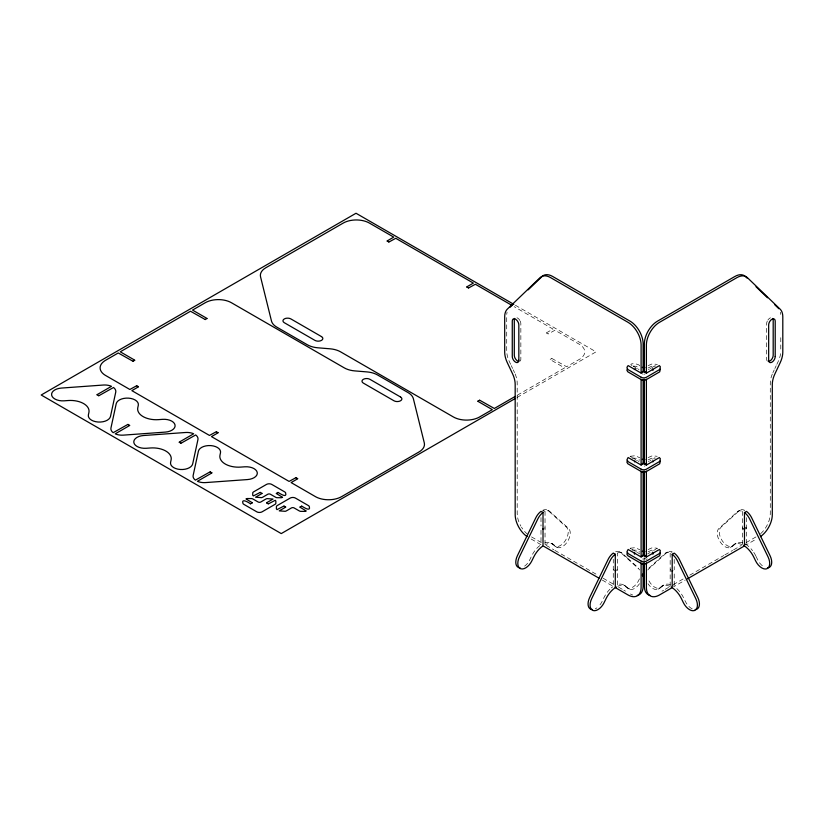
<?xml version="1.0" encoding="UTF-8"?>
<svg xmlns="http://www.w3.org/2000/svg" width="824" height="824" viewBox="0 0 824 824"><rect width="100%" height="100%" fill="white"/><g stroke="black" fill="none" stroke-linecap="round" stroke-linejoin="round"><path stroke-width="0.62" stroke-dasharray="4.12 3.09" d="M746.101 528.297L744.412 529.369M772.912 372.664L774.22 369.883M774.879 368.503L776.187 365.722M776.847 364.332L778.155 361.561A18.55 10.712 -60 0 0 780.74 352.178M742.651 527.731L742.651 528.411M636.602 368.338L637.385 368.606M636.602 460.276L637.385 460.544M544.87 528.349L544.911 527.751M648.9 568.138L664.968 553.563A11.134 6.427 60 0 1 670.169 553.131L672.199 551.967A11.134 6.427 60 0 0 666.997 552.389L648.632 569.054A11.134 6.427 60 0 0 647.849 570.002M670.509 570.156L670.54 569.456M648.148 365.64L652.289 363.837L657.346 364.455M648.148 367.978L651.393 366.35L655.307 366.216M648.148 457.577L652.289 455.775L657.171 456.3M648.148 459.916L651.393 458.288L655.307 458.154M648.148 549.515L652.289 547.713L657.171 548.238M648.148 551.853L651.393 550.226L654.287 549.979M546.425 332.844L552.976 329.064L514.176 306.662M551.771 358.625L550.164 359.326M517.379 395.159L564.574 367.895L550.144 359.563M517.081 397.436L596.061 351.838L514.938 305.004M648.457 369.585L649.281 369.111M650.095 368.637L650.919 368.163M651.722 367.7L655.739 365.382M644.368 374.281L645.182 373.808M630.267 456.28L635.191 455.734L639.774 457.784M648.457 461.522L649.281 461.049M650.095 460.575L650.919 460.101M652.526 459.174L653.329 458.711M654.132 458.247L654.936 457.784M644.368 466.219L645.182 465.745M613.818 569.446L613.818 570.074M647.643 553.934L650.095 552.513M652.526 551.122L653.329 550.659M654.132 550.185L655.739 549.258M656.543 548.794L657.346 548.331M644.368 560.536L644.368 558.157L645.182 557.683M647.201 558.847L646.387 559.321L644.368 558.157M665.462 553.182L667.481 552.018M737.738 511.457L739.756 510.283M742.002 544.582A18.55 10.712 60 0 0 733.102 545.189L731.31 546.827A11.134 6.427 60 0 1 720.269 542.038A11.134 6.427 60 0 1 718.889 528.493L737.253 511.828A11.134 6.427 60 0 1 742.455 511.405L744.474 510.231A11.134 6.427 60 0 0 739.272 510.664L720.907 527.329A11.134 6.427 60 0 0 722.288 540.874A11.134 6.427 60 0 0 733.329 545.663L735.132 544.025A18.55 10.712 60 0 1 742.558 542.851M661.785 586.204L663.804 585.04M734.06 544.479L736.079 543.315M658.046 589.201L660.065 588.027M730.322 547.466L732.351 546.302M661.981 591.199L663.619 590.252M665.256 589.304L668.532 587.409M673.29 584.659L684.27 578.324M689.76 575.152L723.791 555.51M724.883 554.882L732.567 550.442M733.669 549.814L741.353 545.375M746.111 542.625L755.948 536.939M672.199 585.287L674.217 586.461L685.197 580.127M744.474 543.572L746.493 544.736L756.329 539.061M551.771 358.399L566.603 366.732L579.725 359.161A18.55 10.712 0 0 0 579.725 344.504L554.995 330.228L548.063 334.019M616.97 569.405L617.001 570.126M630.309 548.197L635.191 547.672L639.774 549.721M632.173 458.113L636.087 458.247L639.774 460.122M632.173 550.051L636.087 550.185L639.774 552.059M633.192 366.062L636.087 366.309L639.774 368.184M546.456 333.092L548.053 333.782M639.774 365.846C638.425 363.034 626.467 363.013 632.554 365.815M633.357 366.278L635.768 367.669M638.209 369.08L639.022 369.543M642.298 373.777L643.122 374.24M630.144 456.352L631.75 457.289M632.554 457.753L633.357 458.216M634.161 458.68L635.768 459.607M638.209 461.018L639.022 461.481M744.412 526.783L746.431 527.947M630.144 548.3L630.947 548.763M631.75 549.227L633.357 550.154M634.161 550.617L634.964 551.081M635.768 551.544L636.571 552.008M637.385 552.482L639.846 553.893M547.723 510.252L549.742 511.416M619.998 551.977L622.027 553.141M543.016 512.281L543.016 510.2L545.035 511.364A11.134 6.427 -60 0 1 550.236 511.797L568.601 528.452A11.134 6.427 -60 0 1 567.221 542.007A11.134 6.427 -60 0 1 556.179 546.786L554.377 545.158A18.55 10.712 -60 0 0 545.478 544.54M627.105 557.683L622.511 553.522A11.134 6.427 -60 0 0 617.31 553.089L615.291 551.926A11.134 6.427 -60 0 1 620.493 552.358L638.858 569.013A11.134 6.427 -60 0 1 639.63 569.971M551.4 543.274L553.419 544.437M623.675 584.999L625.694 586.173M555.139 546.271L557.158 547.435M627.414 587.996L629.433 589.16M531.531 536.908L541.378 542.583M546.127 545.344L553.821 549.773M554.913 550.411L597.73 575.121M603.22 578.283L614.189 584.618M622.233 589.273L617.31 586.431L617.31 553.089M623.871 590.211L625.509 591.158M531.15 539.02L540.997 544.695L540.997 530.12M602.293 580.086L613.272 586.42L613.272 559.341M627.867 558.384L638.579 568.096M756.061 556.447L757.637 559.692A11.134 6.427 60 0 0 764.487 567.128M510.643 364.301L509.325 361.52A18.55 10.712 60 0 1 506.709 350.921L506.709 316.673M511.292 365.681L512.61 368.462M513.259 369.852L514.578 372.623M780.781 337.696L780.781 350.952M746.493 517.657L746.493 544.736M742.455 511.405L742.455 544.746M674.217 559.383L674.217 569.806M674.217 573.957L674.217 586.461M670.169 553.131L670.169 586.461M643.122 558.116L643.122 560.505M545.035 511.364L545.035 544.705M540.997 517.616L540.997 525.949M745.483 544.159A18.55 10.712 60 0 1 752.569 550.648M753.785 552.368A18.55 10.712 60 0 1 755.835 555.984M780.4 312.224A18.55 10.712 -60 0 1 780.74 314.428M772.315 373.993A18.55 10.712 -60 0 0 770.286 383.263L770.286 513.527A18.55 10.712 -60 0 1 759.944 534.302M767.371 361.087A4.635 2.678 -60 0 1 766.639 359.12L766.639 323.781A4.635 2.678 -60 0 1 767.371 320.969M767.844 320.134A4.635 2.678 -60 0 1 769.317 318.507M769.616 318.28A4.635 2.678 -60 0 1 770.512 317.817M669.727 586.307A18.55 10.712 60 0 0 660.827 586.925L659.035 588.552A11.134 6.427 60 0 1 647.983 583.773M692.212 608.854A11.134 6.427 60 0 1 685.352 601.417L683.559 597.709A18.55 10.712 60 0 0 674.66 586.822M670.283 584.577A18.55 10.712 60 0 0 662.846 585.751L661.054 587.388A11.134 6.427 60 0 1 648.066 578.922M639.496 583.732A11.134 6.427 -60 0 1 628.454 588.511L626.652 586.884A18.55 10.712 -60 0 0 617.753 586.266M639.424 578.881A11.134 6.427 -60 0 1 626.436 587.347L624.633 585.72A18.55 10.712 -60 0 0 617.197 584.546M609.914 589.232A18.55 10.712 -60 0 0 603.93 597.678L602.128 601.386A11.134 6.427 -60 0 1 598.471 606.505M611.356 587.914A18.55 10.712 -60 0 1 612.829 586.781M596.895 607.844A11.134 6.427 -60 0 1 595.268 608.823M632.719 595.01A18.55 10.712 60 0 1 630.432 594.001M506.75 314.397A18.55 10.712 60 0 1 507.079 312.183M515.165 373.962A18.55 10.712 60 0 1 517.194 383.232L517.194 513.486A18.55 10.712 60 0 0 520.871 526.124M527.545 534.271A18.55 10.712 60 0 1 521.499 527.195M520.119 361.046A4.635 2.678 60 0 0 520.85 359.079L520.85 323.739A4.635 2.678 60 0 0 520.119 320.927M516.978 317.776A4.635 2.678 60 0 1 517.863 318.249M518.172 318.466A4.635 2.678 60 0 1 519.893 320.505M524.62 566.119A11.134 6.427 -60 0 0 529.853 559.651L531.645 555.942A18.55 10.712 -60 0 1 542.007 544.118M544.921 542.81A18.55 10.712 -60 0 1 552.358 543.995L554.15 545.622A11.134 6.427 -60 0 0 565.202 540.843A11.134 6.427 -60 0 0 566.582 527.288L548.217 510.623A11.134 6.427 -60 0 0 543.016 510.2"/><path stroke-width="1.24" d="M543.407 529.018L542.625 528.977M653.102 369.585L652.237 368.925M652.536 461.049L652.938 461.904M627.476 368.534L626.899 370.264L627.795 371.799L641.103 379.545M627.476 460.472L626.899 462.202L627.795 463.737L641.103 471.483M627.476 552.41L626.899 554.14L627.795 555.675L641.103 563.42M510.149 307.208L513.424 304.056M528.184 289.852L542.12 276.442A18.55 10.712 60 0 1 552.616 276.442L630.01 321.123A18.55 10.712 60 0 1 643.122 343.361L643.122 371.912L641.103 373.076L628.115 365.588L626.92 367.349L627.795 369.471L641.103 377.217M652.979 369.76L652.938 370.316M652.979 553.635L652.938 554.202M744.669 528.895L744.35 529.379L743.619 528.74M133.076 361.087L134.703 360.366M205.341 319.352L206.968 318.641M97.047 394.665L111.487 386.322A11.134 6.427 0 0 0 103.309 385.035L61.337 388.073A11.134 6.427 0 0 0 51.665 395.242A11.134 6.427 0 0 0 64.097 400.825L68.207 400.526A18.55 10.712 0 0 1 88.91 412.484L88.395 414.853A11.134 6.427 0 0 0 98.066 422.022A11.134 6.427 0 0 0 110.488 416.45L115.731 392.214A11.134 6.427 0 0 0 113.506 387.496L98.674 395.829M387.177 240.907L393.738 237.127L369.008 222.851A18.55 10.712 0 0 0 343.196 223.088L265.802 267.769A18.55 10.712 0 0 0 260.559 276.864L271.487 321.041A18.55 10.712 0 0 0 276.74 327.097L307.342 344.762A18.55 10.712 0 0 0 317.837 347.8L330.084 348.809A18.55 10.712 0 0 1 340.57 351.838L453.385 416.965A18.55 10.712 0 0 0 479.187 417.202L492.309 409.631L477.879 401.298M138.422 386.858L131.871 390.648L209.471 435.443L216.424 431.663M129.646 425.503L115.216 433.846A11.134 6.427 0 0 0 123.384 435.134L165.367 432.095A11.134 6.427 0 0 0 175.028 424.927A11.134 6.427 0 0 0 162.606 419.344L158.496 419.643A18.55 10.712 0 0 1 137.783 407.684L138.298 405.315A11.134 6.427 0 0 0 128.637 398.147A11.134 6.427 0 0 0 116.205 403.719L110.962 427.955A11.134 6.427 0 0 0 113.197 432.672L128.019 424.339M179.241 442.117L193.681 433.784A11.134 6.427 0 0 0 185.503 432.497L143.53 435.525A11.134 6.427 0 0 0 133.869 442.694A11.134 6.427 0 0 0 146.291 448.277L150.401 447.978A18.55 10.712 0 0 1 171.104 459.936L170.589 462.305A11.134 6.427 0 0 0 180.26 469.484A11.134 6.427 0 0 0 192.682 463.902L197.925 439.666A11.134 6.427 0 0 0 195.7 434.948L180.909 443.302M466.806 286.876L473.357 283.096L395.757 238.291L388.825 242.091M218.041 432.827L211.49 436.617L289.09 481.412L296.043 477.632M211.85 472.966L197.41 481.298A11.134 6.427 0 0 0 205.588 482.586L247.56 479.558A11.134 6.427 0 0 0 257.222 472.379A11.134 6.427 0 0 0 244.8 466.806L240.69 467.095A18.55 10.712 0 0 1 219.977 455.147L220.492 452.767A11.134 6.427 0 0 0 210.831 445.599A11.134 6.427 0 0 0 198.409 451.181L193.156 475.407A11.134 6.427 0 0 0 195.391 480.135L210.223 471.792M261.991 493.494L255.564 497.202L261.507 497.644A4.841 2.802 0 0 0 262.949 497.078L267.779 494.256A1.854 1.071 0 0 1 270.406 494.246L275.381 497.109A4.841 2.802 0 0 0 276.823 497.686L281.221 497.727A7.159 4.13 0 0 0 282.591 497.336L276.339 493.535M250.609 503.67L252.237 502.949M297.67 478.796L291.109 482.576L315.839 496.862A18.55 10.712 0 0 0 341.651 496.614L419.045 451.933A18.55 10.712 0 0 0 424.288 442.849L413.36 398.672A18.55 10.712 0 0 0 408.107 392.615L377.505 374.941A18.55 10.712 0 0 0 367.01 371.912L354.763 370.903A18.55 10.712 0 0 1 344.278 367.875L231.462 302.748A18.55 10.712 0 0 0 205.66 302.501L192.538 310.082L206.968 318.414M277.966 492.587L276.359 493.298M266.585 502.764L273.012 499.056L267.069 498.613A4.841 2.802 0 0 0 265.627 499.179L260.796 502.001A1.854 1.071 0 0 1 258.17 502.012L253.195 499.148A4.841 2.802 0 0 0 251.753 498.572L247.355 498.53A7.159 4.13 0 0 0 245.974 498.922L252.237 502.722M285.671 507.162L279.243 510.87L285.186 511.313A4.841 2.802 0 0 0 286.628 510.746L291.459 507.924A1.854 1.071 0 0 1 294.086 507.924L299.061 510.787A4.841 2.802 0 0 0 300.502 511.354L304.901 511.395A7.159 4.13 0 0 0 306.271 511.014L300.018 507.203M479.506 400.361L477.92 401.051M301.646 506.266L300.029 506.966M515.185 396.426L494.338 408.467L479.517 400.124M514.856 398.723L281.252 533.591L41.2 395.005L356.019 213.251L513.826 304.355M635.562 368.709L634.377 369.554M747.008 278.059L745.36 276.483A18.55 10.712 -60 0 0 734.874 276.483L657.48 321.164A18.55 10.712 -60 0 0 644.368 343.392L644.368 371.954L645.182 371.48M644.368 371.954L646.387 373.118L659.365 365.619L660.364 366.804L659.684 369.512L646.397 377.248A3.708 2.142 0 0 1 641.154 377.248M641.103 469.155L628.341 461.79L626.899 459.874L628.115 457.526L641.103 465.014L643.122 463.85L643.122 379.225M644.368 379.256L644.368 463.891L645.182 463.418M644.368 463.891L646.387 465.055L659.365 457.567L660.364 458.741L659.684 461.45L646.397 469.186A3.708 2.142 0 0 1 641.154 469.186M615.991 570.527L615.095 570.579M641.103 561.092L628.341 553.728L626.899 551.812L628.115 549.464L641.103 556.952L643.122 555.788L643.122 471.163M644.368 471.194L644.368 555.829L645.182 555.355M644.368 555.829L646.387 556.993L659.365 549.505L660.364 550.679L659.684 553.388L646.397 561.123A3.708 2.142 0 0 1 641.154 561.123M646.387 562.895L646.387 587.883A18.55 10.712 -60 0 0 659.076 595.206L672.199 587.636L672.199 554.294L674.217 553.131A11.134 6.427 60 0 1 679.419 559.568L697.784 597.431A11.134 6.427 60 0 1 695.188 609.585M687.391 578.86L744.474 545.91L744.474 512.569L746.493 511.405A11.134 6.427 60 0 1 751.694 517.843L770.059 555.706A11.134 6.427 60 0 1 767.463 567.86M672.745 570.641L671.962 571.053M205.32 319.588L190.509 311.245L120.273 351.807L134.703 360.139M133.076 361.314L118.244 352.971L105.122 360.552A18.55 10.712 0 0 0 105.122 375.198L129.852 389.474L136.794 385.694M250.548 503.917C249.518 502.939 240.732 497.511 243.018 503.618A4.841 2.802 0 0 0 244.007 504.442L256.82 511.838A3.708 2.142 0 0 0 262.063 511.838L274.804 504.484A4.841 2.802 0 0 0 275.803 503.649L275.875 501.116A7.159 4.13 0 0 0 275.195 500.322L268.253 503.948M277.966 492.361C280.418 493.916 287.483 498.479 285.557 492.649A4.841 2.802 0 0 0 284.558 491.815L271.755 484.419A3.708 2.142 0 0 0 266.502 484.419L253.761 491.774A4.841 2.802 0 0 0 252.772 492.608L252.7 495.142A7.159 4.13 0 0 0 253.37 495.935L260.363 492.33M301.646 506.039C304.097 507.584 311.163 512.147 309.227 506.317A4.841 2.802 0 0 0 308.238 505.483L295.435 498.087A3.708 2.142 0 0 0 290.182 498.087L277.441 505.442A4.841 2.802 0 0 0 276.452 506.276L276.38 508.82A7.159 4.13 0 0 0 277.049 509.613L284.043 505.998M634.944 553.172L634.367 553.213L634.542 554.161M266.646 503.021L268.212 503.701M466.837 287.123L468.423 287.813M97.088 394.912L98.674 395.602M138.422 386.631L136.794 385.92M129.646 425.277L128.019 424.566M211.85 472.739L210.223 472.018M297.67 478.569L296.043 477.858M179.282 442.364L180.868 443.054M261.991 493.267L260.363 492.556M387.198 241.144L388.804 241.854M468.444 288.05L475.376 284.259L511.962 305.385M285.671 506.935L284.043 506.224M218.041 432.6L216.424 431.889M642.329 367.319L642.504 367.411A1.854 1.071 0 0 0 644.862 367.535M642.329 459.256L642.504 459.349A1.854 1.071 0 0 0 644.862 459.473M642.329 551.194L642.504 551.287A1.854 1.071 0 0 0 644.862 551.411M642.298 371.439L643.122 371.912M642.298 463.376L643.122 463.85M652.237 552.801L653.133 553.326M642.298 555.314L643.122 555.788M598.996 578.18L543.016 545.869L543.016 512.528L540.997 511.364A11.134 6.427 -60 0 0 535.796 517.802L517.431 555.664A11.134 6.427 -60 0 0 520.016 567.818M641.103 562.854L641.103 587.842A18.55 10.712 60 0 1 628.403 595.165L615.291 587.594L615.291 554.264L613.272 553.089A11.134 6.427 -60 0 0 608.071 559.527L589.706 597.4A11.134 6.427 -60 0 0 592.291 609.544M756.02 286.742L767.494 297.783M774.879 304.88L778.155 308.042A18.55 10.712 -60 0 1 778.752 308.691M634.974 461.028L634.542 461.862M660.364 369.131L659.684 371.84L646.397 379.576A3.708 2.142 0 0 1 641.154 379.576M660.364 461.069L659.684 463.778L646.397 471.513A3.708 2.142 0 0 1 641.154 471.513M660.364 553.007L659.684 555.716L646.397 563.451A3.708 2.142 0 0 1 641.154 563.451M646.387 373.118L646.387 344.566A18.55 10.712 -60 0 1 659.499 322.328L736.893 277.647A18.55 10.712 -60 0 1 747.378 277.647L780.174 309.206A18.55 10.712 -60 0 1 782.8 316.776L782.8 352.116A18.55 10.712 -60 0 1 780.174 362.725L774.931 373.828A18.55 10.712 -60 0 0 772.304 384.437L772.304 514.691A18.55 10.712 -60 0 1 760.398 536.651M646.387 379.184L646.387 465.055M646.387 471.122L646.387 556.993M644.368 562.916L644.368 586.709A18.55 10.712 -60 0 0 650.198 595.464M643.122 562.885L643.122 586.678A18.55 10.712 60 0 1 637.282 595.422M641.103 373.076L641.103 344.525A18.55 10.712 60 0 0 627.991 322.297L550.597 277.616A18.55 10.712 60 0 0 540.101 277.616L507.306 309.165A18.55 10.712 60 0 0 504.69 316.735L504.69 352.085A18.55 10.712 60 0 0 507.306 362.684L512.559 373.797A18.55 10.712 60 0 1 515.175 384.396L515.175 514.66A18.55 10.712 60 0 0 527.092 536.62M641.103 379.143L641.103 465.014M641.103 471.081L641.103 556.952M743.464 545.323A18.55 10.712 60 0 1 753.816 557.148L755.608 560.856A11.134 6.427 60 0 0 766.66 568.828A11.134 6.427 60 0 0 768.04 556.87L749.675 519.007A11.134 6.427 60 0 0 744.474 512.569M768.411 361.458A4.635 2.678 -60 0 0 773.19 355.329L773.19 319.99A4.635 2.678 -60 0 0 772.83 318.466M672.199 554.294A11.134 6.427 60 0 1 677.4 560.732L695.765 598.595A11.134 6.427 60 0 1 694.385 610.553A11.134 6.427 60 0 1 683.333 602.581L681.541 598.873A18.55 10.712 60 0 0 671.189 587.049M642.504 574.081A11.134 6.427 -60 0 1 642.473 575.966M616.301 587.018A18.55 10.712 -60 0 0 605.949 598.842L604.146 602.55A11.134 6.427 -60 0 1 593.105 610.522A11.134 6.427 -60 0 1 591.725 598.564L610.09 560.691A11.134 6.427 -60 0 1 615.291 554.264M518.78 361.406A4.635 2.678 60 0 1 514.289 355.298L514.289 319.959A4.635 2.678 60 0 1 514.66 318.424M543.016 512.528A11.134 6.427 -60 0 0 537.814 518.966L519.45 556.839A11.134 6.427 -60 0 0 520.83 568.787A11.134 6.427 -60 0 0 531.871 560.814L533.674 557.117A18.55 10.712 -60 0 1 542.573 546.219M321.484 336.594L290.882 318.929A4.635 2.678 0 0 0 284.321 318.929A4.635 2.678 0 0 0 284.321 322.72L314.933 340.384A4.635 2.678 0 0 0 321.484 340.384A4.635 2.678 0 0 0 321.484 336.594M400.526 396.993L369.914 379.318A4.635 2.678 0 0 0 363.353 379.318A4.635 2.678 0 0 0 363.353 383.108L393.965 400.783A4.635 2.678 0 0 0 400.526 400.783A4.635 2.678 0 0 0 400.526 396.993M775.209 356.504L775.209 321.154A4.635 2.678 -60 0 0 771.934 319.269A4.635 2.678 -60 0 0 768.658 324.944L768.658 360.284A4.635 2.678 -60 0 0 771.934 362.179A4.635 2.678 -60 0 0 775.209 356.504M518.832 360.253L518.832 324.903A4.635 2.678 60 0 0 515.556 319.228A4.635 2.678 60 0 0 512.271 321.123L512.271 356.462A4.635 2.678 60 0 0 515.556 362.148A4.635 2.678 60 0 0 518.832 360.253"/></g></svg>
